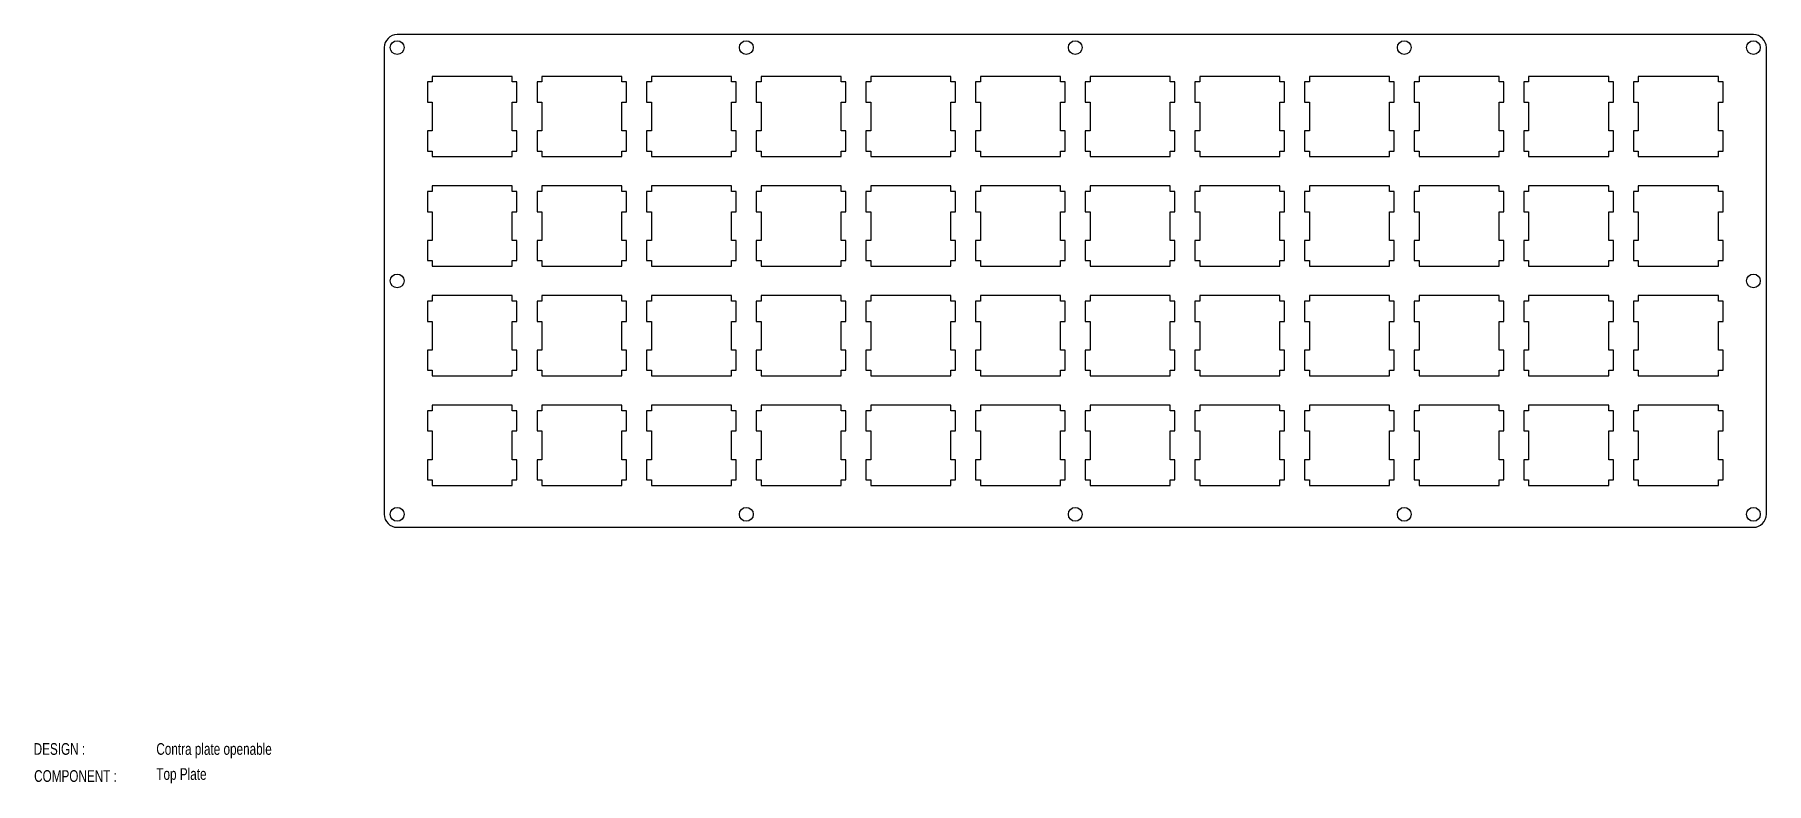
# Model space of a CAD drawing. Header units: millimetres. Extents: x 27 to 328, y 32 to 162.
import ezdxf
from ezdxf.enums import TextEntityAlignment as Align

# ---------------------------------------------------------------- set-up
doc = ezdxf.new("R2010")
doc.units = ezdxf.units.MM
doc.layers.add('TITLE_BLOCK', color=7, linetype='Continuous')
doc.styles.add('SLDTEXTSTYLE0', font='TXT', dxfattribs={"width": 0.75})

# ---------------------------------------------------------------- blocks, each defined once
blk = doc.blocks.new('FlatpatternBlock')
at = {"color": 7, "linetype": 'Continuous', "lineweight": 18, "char_height": 2.032, "attachment_point": 1, "style": 'SLDTEXTSTYLE0'}
for s, insert in [('DESIGN :', (26.92, 39.17)), ('COMPONENT :', (27, 34.47))]:
    blk.add_mtext(s, dxfattribs=dict(at, insert=insert))
at = {"color": 7, "linetype": 'Continuous', "lineweight": 18, "style": 'SLDTEXTSTYLE0', "width": 0.75}
blk.add_attdef('AUTOATTR4', text='', height=3.56, dxfattribs=at).set_placement((27.06, 41.3), align=Align.BOTTOM_LEFT)

msp = doc.modelspace()

# ---------------------------------------------------------------- linework, layer by layer
at = {"color": 7, "linetype": 'Continuous', "lineweight": 25}
for p, q in [((87.82, 160.03), (87.82, 78.93)), ((325.67, 162.28), (90.07, 162.28)), ((327.92, 78.93), (327.92, 160.03)), ((96.13, 154.05), (95.31, 154.05)), ((95.31, 154.05), (95.31, 150.56)), ((110.07, 155.03), (96.13, 155.03)), ((96.13, 155.03), (96.13, 154.05)), ((110.07, 154.05), (110.07, 155.03)), ((110.88, 154.05), (110.07, 154.05)), ((110.88, 150.56), (110.88, 154.05)), ((115.18, 154.05), (114.36, 154.05)), ((114.36, 154.05), (114.36, 150.56)), ((129.12, 155.03), (115.18, 155.03)), ((115.18, 155.03), (115.18, 154.05)), ((129.12, 154.05), (129.12, 155.03)), ((129.93, 154.05), (129.12, 154.05)), ((129.93, 150.56), (129.93, 154.05)), ((134.23, 154.05), (133.41, 154.05)), ((133.41, 154.05), (133.41, 150.56)), ((148.17, 155.03), (134.23, 155.03)), ((134.23, 155.03), (134.23, 154.05)), ((148.17, 154.05), (148.17, 155.03)), ((148.98, 154.05), (148.17, 154.05)), ((148.98, 150.56), (148.98, 154.05)), ((153.28, 154.05), (152.46, 154.05)), ((152.46, 154.05), (152.46, 150.56)), ((167.22, 155.03), (153.28, 155.03)), ((153.28, 155.03), (153.28, 154.05)), ((167.22, 154.05), (167.22, 155.03)), ((168.03, 154.05), (167.22, 154.05)), ((168.03, 150.56), (168.03, 154.05)), ((172.33, 154.05), (171.51, 154.05)), ((171.51, 154.05), (171.51, 150.56)), ((186.27, 155.03), (172.33, 155.03)), ((172.33, 155.03), (172.33, 154.05)), ((186.27, 154.05), (186.27, 155.03)), ((187.08, 154.05), (186.27, 154.05)), ((187.08, 150.56), (187.08, 154.05)), ((191.38, 154.05), (190.56, 154.05)), ((190.56, 154.05), (190.56, 150.56)), ((205.32, 155.03), (191.38, 155.03)), ((191.38, 155.03), (191.38, 154.05)), ((205.32, 154.05), (205.32, 155.03)), ((206.13, 154.05), (205.32, 154.05)), ((206.13, 150.56), (206.13, 154.05)), ((210.43, 154.05), (209.61, 154.05)), ((209.61, 154.05), (209.61, 150.56)), ((224.37, 155.03), (210.43, 155.03)), ((210.43, 155.03), (210.43, 154.05)), ((224.37, 154.05), (224.37, 155.03)), ((225.18, 154.05), (224.37, 154.05)), ((225.18, 150.56), (225.18, 154.05)), ((229.48, 154.05), (228.66, 154.05)), ((228.66, 154.05), (228.66, 150.56)), ((243.42, 155.03), (229.48, 155.03)), ((229.48, 155.03), (229.48, 154.05)), ((243.42, 154.05), (243.42, 155.03)), ((244.23, 154.05), (243.42, 154.05)), ((244.23, 150.56), (244.23, 154.05)), ((248.53, 154.05), (247.71, 154.05)), ((247.71, 154.05), (247.71, 150.56)), ((262.47, 155.03), (248.53, 155.03)), ((248.53, 155.03), (248.53, 154.05)), ((262.47, 154.05), (262.47, 155.03)), ((263.28, 154.05), (262.47, 154.05)), ((263.28, 150.56), (263.28, 154.05)), ((267.58, 154.05), (266.76, 154.05)), ((266.76, 154.05), (266.76, 150.56)), ((281.52, 155.03), (267.58, 155.03)), ((267.58, 155.03), (267.58, 154.05)), ((281.52, 154.05), (281.52, 155.03)), ((282.33, 154.05), (281.52, 154.05)), ((282.33, 150.56), (282.33, 154.05)), ((286.63, 154.05), (285.81, 154.05)), ((285.81, 154.05), (285.81, 150.56)), ((300.57, 155.03), (286.63, 155.03)), ((286.63, 155.03), (286.63, 154.05)), ((300.57, 154.05), (300.57, 155.03)), ((301.38, 154.05), (300.57, 154.05)), ((301.38, 150.56), (301.38, 154.05)), ((305.68, 154.05), (304.86, 154.05)), ((304.86, 154.05), (304.86, 150.56)), ((319.62, 155.03), (305.68, 155.03)), ((305.68, 155.03), (305.68, 154.05)), ((319.62, 154.05), (319.62, 155.03)), ((320.43, 154.05), (319.62, 154.05)), ((320.43, 150.56), (320.43, 154.05)), ((95.31, 150.56), (96.13, 150.56)), ((96.13, 150.56), (96.13, 145.56)), ((110.07, 145.56), (110.07, 150.56)), ((110.07, 150.56), (110.88, 150.56)), ((114.36, 150.56), (115.18, 150.56)), ((115.18, 150.56), (115.18, 145.56)), ((129.12, 145.56), (129.12, 150.56)), ((129.12, 150.56), (129.93, 150.56)), ((133.41, 150.56), (134.23, 150.56)), ((134.23, 150.56), (134.23, 145.56)), ((148.17, 145.56), (148.17, 150.56)), ((148.17, 150.56), (148.98, 150.56)), ((152.46, 150.56), (153.28, 150.56)), ((153.28, 150.56), (153.28, 145.56)), ((167.22, 145.56), (167.22, 150.56)), ((167.22, 150.56), (168.03, 150.56)), ((171.51, 150.56), (172.33, 150.56)), ((172.33, 150.56), (172.33, 145.56)), ((186.27, 145.56), (186.27, 150.56)), ((186.27, 150.56), (187.08, 150.56)), ((190.56, 150.56), (191.38, 150.56)), ((191.38, 150.56), (191.38, 145.56)), ((205.32, 145.56), (205.32, 150.56)), ((205.32, 150.56), (206.13, 150.56)), ((209.61, 150.56), (210.43, 150.56)), ((210.43, 150.56), (210.43, 145.56)), ((224.37, 145.56), (224.37, 150.56)), ((224.37, 150.56), (225.18, 150.56)), ((228.66, 150.56), (229.48, 150.56)), ((229.48, 150.56), (229.48, 145.56)), ((243.42, 145.56), (243.42, 150.56)), ((243.42, 150.56), (244.23, 150.56)), ((247.71, 150.56), (248.53, 150.56)), ((248.53, 150.56), (248.53, 145.56)), ((262.47, 145.56), (262.47, 150.56)), ((262.47, 150.56), (263.28, 150.56)), ((266.76, 150.56), (267.58, 150.56)), ((267.58, 150.56), (267.58, 145.56)), ((281.52, 145.56), (281.52, 150.56)), ((281.52, 150.56), (282.33, 150.56)), ((285.81, 150.56), (286.63, 150.56)), ((286.63, 150.56), (286.63, 145.56)), ((300.57, 145.56), (300.57, 150.56)), ((300.57, 150.56), (301.38, 150.56)), ((304.86, 150.56), (305.68, 150.56)), ((305.68, 150.56), (305.68, 145.56)), ((319.62, 145.56), (319.62, 150.56)), ((319.62, 150.56), (320.43, 150.56)), ((96.13, 145.56), (95.31, 145.56)), ((95.31, 145.56), (95.31, 142.06)), ((110.88, 145.56), (110.07, 145.56)), ((110.88, 142.06), (110.88, 145.56)), ((115.18, 145.56), (114.36, 145.56)), ((114.36, 145.56), (114.36, 142.06)), ((129.93, 145.56), (129.12, 145.56)), ((129.93, 142.06), (129.93, 145.56)), ((134.23, 145.56), (133.41, 145.56)), ((133.41, 145.56), (133.41, 142.06)), ((148.98, 145.56), (148.17, 145.56)), ((148.98, 142.06), (148.98, 145.56)), ((153.28, 145.56), (152.46, 145.56)), ((152.46, 145.56), (152.46, 142.06)), ((168.03, 145.56), (167.22, 145.56)), ((168.03, 142.06), (168.03, 145.56)), ((172.33, 145.56), (171.51, 145.56)), ((171.51, 145.56), (171.51, 142.06)), ((187.08, 145.56), (186.27, 145.56)), ((187.08, 142.06), (187.08, 145.56)), ((191.38, 145.56), (190.56, 145.56)), ((190.56, 145.56), (190.56, 142.06)), ((206.13, 145.56), (205.32, 145.56)), ((206.13, 142.06), (206.13, 145.56)), ((210.43, 145.56), (209.61, 145.56)), ((209.61, 145.56), (209.61, 142.06)), ((225.18, 145.56), (224.37, 145.56)), ((225.18, 142.06), (225.18, 145.56)), ((229.48, 145.56), (228.66, 145.56)), ((228.66, 145.56), (228.66, 142.06)), ((244.23, 145.56), (243.42, 145.56)), ((244.23, 142.06), (244.23, 145.56)), ((248.53, 145.56), (247.71, 145.56)), ((247.71, 145.56), (247.71, 142.06)), ((263.28, 145.56), (262.47, 145.56)), ((263.28, 142.06), (263.28, 145.56)), ((267.58, 145.56), (266.76, 145.56)), ((266.76, 145.56), (266.76, 142.06)), ((282.33, 145.56), (281.52, 145.56)), ((282.33, 142.06), (282.33, 145.56)), ((286.63, 145.56), (285.81, 145.56)), ((285.81, 145.56), (285.81, 142.06)), ((301.38, 145.56), (300.57, 145.56)), ((301.38, 142.06), (301.38, 145.56)), ((305.68, 145.56), (304.86, 145.56)), ((304.86, 145.56), (304.86, 142.06)), ((320.43, 145.56), (319.62, 145.56)), ((320.43, 142.06), (320.43, 145.56)), ((95.31, 142.06), (96.13, 142.06)), ((96.13, 142.06), (96.13, 141.08)), ((110.07, 141.08), (110.07, 142.06)), ((110.07, 142.06), (110.88, 142.06)), ((114.36, 142.06), (115.18, 142.06)), ((115.18, 142.06), (115.18, 141.08)), ((129.12, 141.08), (129.12, 142.06)), ((129.12, 142.06), (129.93, 142.06)), ((133.41, 142.06), (134.23, 142.06)), ((134.23, 142.06), (134.23, 141.08)), ((148.17, 141.08), (148.17, 142.06)), ((148.17, 142.06), (148.98, 142.06)), ((152.46, 142.06), (153.28, 142.06)), ((153.28, 142.06), (153.28, 141.08)), ((167.22, 141.08), (167.22, 142.06)), ((167.22, 142.06), (168.03, 142.06)), ((171.51, 142.06), (172.33, 142.06)), ((172.33, 142.06), (172.33, 141.08)), ((186.27, 141.08), (186.27, 142.06)), ((186.27, 142.06), (187.08, 142.06)), ((190.56, 142.06), (191.38, 142.06)), ((191.38, 142.06), (191.38, 141.08)), ((205.32, 141.08), (205.32, 142.06)), ((205.32, 142.06), (206.13, 142.06)), ((209.61, 142.06), (210.43, 142.06)), ((210.43, 142.06), (210.43, 141.08)), ((224.37, 141.08), (224.37, 142.06)), ((224.37, 142.06), (225.18, 142.06)), ((228.66, 142.06), (229.48, 142.06)), ((229.48, 142.06), (229.48, 141.08)), ((243.42, 141.08), (243.42, 142.06)), ((243.42, 142.06), (244.23, 142.06)), ((247.71, 142.06), (248.53, 142.06)), ((248.53, 142.06), (248.53, 141.08)), ((262.47, 141.08), (262.47, 142.06)), ((262.47, 142.06), (263.28, 142.06)), ((266.76, 142.06), (267.58, 142.06)), ((267.58, 142.06), (267.58, 141.08)), ((281.52, 141.08), (281.52, 142.06)), ((281.52, 142.06), (282.33, 142.06)), ((285.81, 142.06), (286.63, 142.06)), ((286.63, 142.06), (286.63, 141.08)), ((300.57, 141.08), (300.57, 142.06)), ((300.57, 142.06), (301.38, 142.06)), ((304.86, 142.06), (305.68, 142.06)), ((305.68, 142.06), (305.68, 141.08)), ((319.62, 141.08), (319.62, 142.06)), ((319.62, 142.06), (320.43, 142.06)), ((96.13, 141.08), (110.07, 141.08)), ((115.18, 141.08), (129.12, 141.08)), ((134.23, 141.08), (148.17, 141.08)), ((153.28, 141.08), (167.22, 141.08)), ((172.33, 141.08), (186.27, 141.08)), ((191.38, 141.08), (205.32, 141.08)), ((210.43, 141.08), (224.37, 141.08)), ((229.48, 141.08), (243.42, 141.08)), ((248.53, 141.08), (262.47, 141.08)), ((267.58, 141.08), (281.52, 141.08)), ((286.63, 141.08), (300.57, 141.08)), ((305.68, 141.08), (319.62, 141.08)), ((110.07, 135.98), (96.13, 135.98)), ((96.13, 135.98), (96.13, 135)), ((110.07, 135), (110.07, 135.98)), ((129.12, 135.98), (115.18, 135.98)), ((115.18, 135.98), (115.18, 135)), ((129.12, 135), (129.12, 135.98)), ((148.17, 135.98), (134.23, 135.98)), ((134.23, 135.98), (134.23, 135)), ((148.17, 135), (148.17, 135.98)), ((167.22, 135.98), (153.28, 135.98)), ((153.28, 135.98), (153.28, 135)), ((167.22, 135), (167.22, 135.98)), ((186.27, 135.98), (172.33, 135.98)), ((172.33, 135.98), (172.33, 135)), ((186.27, 135), (186.27, 135.98)), ((205.32, 135.98), (191.38, 135.98)), ((191.38, 135.98), (191.38, 135)), ((205.32, 135), (205.32, 135.98)), ((224.37, 135.98), (210.43, 135.98)), ((210.43, 135.98), (210.43, 135)), ((224.37, 135), (224.37, 135.98)), ((243.42, 135.98), (229.48, 135.98)), ((229.48, 135.98), (229.48, 135)), ((243.42, 135), (243.42, 135.98)), ((262.47, 135.98), (248.53, 135.98)), ((248.53, 135.98), (248.53, 135)), ((262.47, 135), (262.47, 135.98)), ((281.52, 135.98), (267.58, 135.98)), ((267.58, 135.98), (267.58, 135)), ((281.52, 135), (281.52, 135.98)), ((300.57, 135.98), (286.63, 135.98)), ((286.63, 135.98), (286.63, 135)), ((300.57, 135), (300.57, 135.98)), ((319.62, 135.98), (305.68, 135.98)), ((305.68, 135.98), (305.68, 135)), ((319.62, 135), (319.62, 135.98)), ((96.13, 135), (95.31, 135)), ((95.31, 135), (95.31, 131.51)), ((110.88, 135), (110.07, 135)), ((110.88, 131.51), (110.88, 135)), ((115.18, 135), (114.36, 135)), ((114.36, 135), (114.36, 131.51)), ((129.93, 135), (129.12, 135)), ((129.93, 131.51), (129.93, 135)), ((134.23, 135), (133.41, 135)), ((133.41, 135), (133.41, 131.51)), ((148.98, 135), (148.17, 135)), ((148.98, 131.51), (148.98, 135)), ((153.28, 135), (152.46, 135)), ((152.46, 135), (152.46, 131.51)), ((168.03, 135), (167.22, 135)), ((168.03, 131.51), (168.03, 135)), ((172.33, 135), (171.51, 135)), ((171.51, 135), (171.51, 131.51)), ((187.08, 135), (186.27, 135)), ((187.08, 131.51), (187.08, 135)), ((191.38, 135), (190.56, 135)), ((190.56, 135), (190.56, 131.51)), ((206.13, 135), (205.32, 135)), ((206.13, 131.51), (206.13, 135)), ((210.43, 135), (209.61, 135)), ((209.61, 135), (209.61, 131.51)), ((225.18, 135), (224.37, 135)), ((225.18, 131.51), (225.18, 135)), ((229.48, 135), (228.66, 135)), ((228.66, 135), (228.66, 131.51)), ((244.23, 135), (243.42, 135)), ((244.23, 131.51), (244.23, 135)), ((248.53, 135), (247.71, 135)), ((247.71, 135), (247.71, 131.51)), ((263.28, 135), (262.47, 135)), ((263.28, 131.51), (263.28, 135)), ((267.58, 135), (266.76, 135)), ((266.76, 135), (266.76, 131.51)), ((282.33, 135), (281.52, 135)), ((282.33, 131.51), (282.33, 135)), ((286.63, 135), (285.81, 135)), ((285.81, 135), (285.81, 131.51)), ((301.38, 135), (300.57, 135)), ((301.38, 131.51), (301.38, 135)), ((305.68, 135), (304.86, 135)), ((304.86, 135), (304.86, 131.51)), ((320.43, 135), (319.62, 135)), ((320.43, 131.51), (320.43, 135)), ((95.31, 131.51), (96.13, 131.51)), ((96.13, 131.51), (96.13, 126.51)), ((110.07, 126.51), (110.07, 131.51)), ((110.07, 131.51), (110.88, 131.51)), ((114.36, 131.51), (115.18, 131.51)), ((115.18, 131.51), (115.18, 126.51)), ((129.12, 126.51), (129.12, 131.51)), ((129.12, 131.51), (129.93, 131.51)), ((133.41, 131.51), (134.23, 131.51)), ((134.23, 131.51), (134.23, 126.51)), ((148.17, 126.51), (148.17, 131.51)), ((148.17, 131.51), (148.98, 131.51)), ((152.46, 131.51), (153.28, 131.51)), ((153.28, 131.51), (153.28, 126.51)), ((167.22, 126.51), (167.22, 131.51)), ((167.22, 131.51), (168.03, 131.51)), ((171.51, 131.51), (172.33, 131.51)), ((172.33, 131.51), (172.33, 126.51)), ((186.27, 126.51), (186.27, 131.51)), ((186.27, 131.51), (187.08, 131.51)), ((190.56, 131.51), (191.38, 131.51)), ((191.38, 131.51), (191.38, 126.51)), ((205.32, 126.51), (205.32, 131.51)), ((205.32, 131.51), (206.13, 131.51)), ((209.61, 131.51), (210.43, 131.51)), ((210.43, 131.51), (210.43, 126.51)), ((224.37, 126.51), (224.37, 131.51)), ((224.37, 131.51), (225.18, 131.51)), ((228.66, 131.51), (229.48, 131.51)), ((229.48, 131.51), (229.48, 126.51)), ((243.42, 126.51), (243.42, 131.51)), ((243.42, 131.51), (244.23, 131.51)), ((247.71, 131.51), (248.53, 131.51)), ((248.53, 131.51), (248.53, 126.51)), ((262.47, 126.51), (262.47, 131.51)), ((262.47, 131.51), (263.28, 131.51)), ((266.76, 131.51), (267.58, 131.51)), ((267.58, 131.51), (267.58, 126.51)), ((281.52, 126.51), (281.52, 131.51)), ((281.52, 131.51), (282.33, 131.51)), ((285.81, 131.51), (286.63, 131.51)), ((286.63, 131.51), (286.63, 126.51)), ((300.57, 126.51), (300.57, 131.51)), ((300.57, 131.51), (301.38, 131.51)), ((304.86, 131.51), (305.68, 131.51)), ((305.68, 131.51), (305.68, 126.51)), ((319.62, 126.51), (319.62, 131.51)), ((319.62, 131.51), (320.43, 131.51)), ((96.13, 126.51), (95.31, 126.51)), ((95.31, 126.51), (95.31, 123.01)), ((110.88, 126.51), (110.07, 126.51)), ((110.88, 123.01), (110.88, 126.51)), ((115.18, 126.51), (114.36, 126.51)), ((114.36, 126.51), (114.36, 123.01)), ((129.93, 126.51), (129.12, 126.51)), ((129.93, 123.01), (129.93, 126.51)), ((134.23, 126.51), (133.41, 126.51)), ((133.41, 126.51), (133.41, 123.01)), ((148.98, 126.51), (148.17, 126.51)), ((148.98, 123.01), (148.98, 126.51)), ((153.28, 126.51), (152.46, 126.51)), ((152.46, 126.51), (152.46, 123.01)), ((168.03, 126.51), (167.22, 126.51)), ((168.03, 123.01), (168.03, 126.51)), ((172.33, 126.51), (171.51, 126.51)), ((171.51, 126.51), (171.51, 123.01)), ((187.08, 126.51), (186.27, 126.51)), ((187.08, 123.01), (187.08, 126.51)), ((191.38, 126.51), (190.56, 126.51)), ((190.56, 126.51), (190.56, 123.01)), ((206.13, 126.51), (205.32, 126.51)), ((206.13, 123.01), (206.13, 126.51)), ((210.43, 126.51), (209.61, 126.51)), ((209.61, 126.51), (209.61, 123.01)), ((225.18, 126.51), (224.37, 126.51)), ((225.18, 123.01), (225.18, 126.51)), ((229.48, 126.51), (228.66, 126.51)), ((228.66, 126.51), (228.66, 123.01)), ((244.23, 126.51), (243.42, 126.51)), ((244.23, 123.01), (244.23, 126.51)), ((248.53, 126.51), (247.71, 126.51)), ((247.71, 126.51), (247.71, 123.01)), ((263.28, 126.51), (262.47, 126.51)), ((263.28, 123.01), (263.28, 126.51)), ((267.58, 126.51), (266.76, 126.51)), ((266.76, 126.51), (266.76, 123.01)), ((282.33, 126.51), (281.52, 126.51)), ((282.33, 123.01), (282.33, 126.51)), ((286.63, 126.51), (285.81, 126.51)), ((285.81, 126.51), (285.81, 123.01)), ((301.38, 126.51), (300.57, 126.51)), ((301.38, 123.01), (301.38, 126.51)), ((305.68, 126.51), (304.86, 126.51)), ((304.86, 126.51), (304.86, 123.01)), ((320.43, 126.51), (319.62, 126.51)), ((320.43, 123.01), (320.43, 126.51)), ((95.31, 123.01), (96.13, 123.01)), ((96.13, 123.01), (96.13, 122.03)), ((96.13, 122.03), (110.07, 122.03)), ((110.07, 122.03), (110.07, 123.01)), ((110.07, 123.01), (110.88, 123.01)), ((114.36, 123.01), (115.18, 123.01)), ((115.18, 123.01), (115.18, 122.03)), ((115.18, 122.03), (129.12, 122.03)), ((129.12, 122.03), (129.12, 123.01)), ((129.12, 123.01), (129.93, 123.01)), ((133.41, 123.01), (134.23, 123.01)), ((134.23, 123.01), (134.23, 122.03)), ((134.23, 122.03), (148.17, 122.03)), ((148.17, 122.03), (148.17, 123.01)), ((148.17, 123.01), (148.98, 123.01)), ((152.46, 123.01), (153.28, 123.01)), ((153.28, 123.01), (153.28, 122.03)), ((153.28, 122.03), (167.22, 122.03)), ((167.22, 122.03), (167.22, 123.01)), ((167.22, 123.01), (168.03, 123.01)), ((171.51, 123.01), (172.33, 123.01)), ((172.33, 123.01), (172.33, 122.03)), ((172.33, 122.03), (186.27, 122.03)), ((186.27, 122.03), (186.27, 123.01)), ((186.27, 123.01), (187.08, 123.01)), ((190.56, 123.01), (191.38, 123.01)), ((191.38, 123.01), (191.38, 122.03)), ((191.38, 122.03), (205.32, 122.03)), ((205.32, 122.03), (205.32, 123.01)), ((205.32, 123.01), (206.13, 123.01)), ((209.61, 123.01), (210.43, 123.01)), ((210.43, 123.01), (210.43, 122.03)), ((210.43, 122.03), (224.37, 122.03)), ((224.37, 122.03), (224.37, 123.01)), ((224.37, 123.01), (225.18, 123.01)), ((228.66, 123.01), (229.48, 123.01)), ((229.48, 123.01), (229.48, 122.03)), ((229.48, 122.03), (243.42, 122.03)), ((243.42, 122.03), (243.42, 123.01)), ((243.42, 123.01), (244.23, 123.01)), ((247.71, 123.01), (248.53, 123.01)), ((248.53, 123.01), (248.53, 122.03)), ((248.53, 122.03), (262.47, 122.03)), ((262.47, 122.03), (262.47, 123.01)), ((262.47, 123.01), (263.28, 123.01)), ((266.76, 123.01), (267.58, 123.01)), ((267.58, 123.01), (267.58, 122.03)), ((267.58, 122.03), (281.52, 122.03)), ((281.52, 122.03), (281.52, 123.01)), ((281.52, 123.01), (282.33, 123.01)), ((285.81, 123.01), (286.63, 123.01)), ((286.63, 123.01), (286.63, 122.03)), ((286.63, 122.03), (300.57, 122.03)), ((300.57, 122.03), (300.57, 123.01)), ((300.57, 123.01), (301.38, 123.01)), ((304.86, 123.01), (305.68, 123.01)), ((305.68, 123.01), (305.68, 122.03)), ((305.68, 122.03), (319.62, 122.03)), ((319.62, 122.03), (319.62, 123.01)), ((319.62, 123.01), (320.43, 123.01)), ((96.13, 115.95), (95.31, 115.95)), ((95.31, 115.95), (95.31, 112.46)), ((110.07, 116.93), (96.13, 116.93)), ((96.13, 116.93), (96.13, 115.95)), ((110.07, 115.95), (110.07, 116.93)), ((110.88, 115.95), (110.07, 115.95)), ((110.88, 112.46), (110.88, 115.95)), ((115.18, 115.95), (114.36, 115.95)), ((114.36, 115.95), (114.36, 112.46)), ((129.12, 116.93), (115.18, 116.93)), ((115.18, 116.93), (115.18, 115.95)), ((129.12, 115.95), (129.12, 116.93)), ((129.93, 115.95), (129.12, 115.95)), ((129.93, 112.46), (129.93, 115.95)), ((134.23, 115.95), (133.41, 115.95)), ((133.41, 115.95), (133.41, 112.46)), ((148.17, 116.93), (134.23, 116.93)), ((134.23, 116.93), (134.23, 115.95)), ((148.17, 115.95), (148.17, 116.93)), ((148.98, 115.95), (148.17, 115.95)), ((148.98, 112.46), (148.98, 115.95)), ((153.28, 115.95), (152.46, 115.95)), ((152.46, 115.95), (152.46, 112.46)), ((167.22, 116.93), (153.28, 116.93)), ((153.28, 116.93), (153.28, 115.95)), ((167.22, 115.95), (167.22, 116.93)), ((168.03, 115.95), (167.22, 115.95)), ((168.03, 112.46), (168.03, 115.95)), ((172.33, 115.95), (171.51, 115.95)), ((171.51, 115.95), (171.51, 112.46)), ((186.27, 116.93), (172.33, 116.93)), ((172.33, 116.93), (172.33, 115.95)), ((186.27, 115.95), (186.27, 116.93)), ((187.08, 115.95), (186.27, 115.95)), ((187.08, 112.46), (187.08, 115.95)), ((191.38, 115.95), (190.56, 115.95)), ((190.56, 115.95), (190.56, 112.46)), ((205.32, 116.93), (191.38, 116.93)), ((191.38, 116.93), (191.38, 115.95)), ((205.32, 115.95), (205.32, 116.93)), ((206.13, 115.95), (205.32, 115.95)), ((206.13, 112.46), (206.13, 115.95)), ((210.43, 115.95), (209.61, 115.95)), ((209.61, 115.95), (209.61, 112.46)), ((224.37, 116.93), (210.43, 116.93)), ((210.43, 116.93), (210.43, 115.95)), ((224.37, 115.95), (224.37, 116.93)), ((225.18, 115.95), (224.37, 115.95)), ((225.18, 112.46), (225.18, 115.95)), ((229.48, 115.95), (228.66, 115.95)), ((228.66, 115.95), (228.66, 112.46)), ((243.42, 116.93), (229.48, 116.93)), ((229.48, 116.93), (229.48, 115.95)), ((243.42, 115.95), (243.42, 116.93)), ((244.23, 115.95), (243.42, 115.95)), ((244.23, 112.46), (244.23, 115.95)), ((248.53, 115.95), (247.71, 115.95)), ((247.71, 115.95), (247.71, 112.46)), ((262.47, 116.93), (248.53, 116.93)), ((248.53, 116.93), (248.53, 115.95)), ((262.47, 115.95), (262.47, 116.93)), ((263.28, 115.95), (262.47, 115.95)), ((263.28, 112.46), (263.28, 115.95)), ((267.58, 115.95), (266.76, 115.95)), ((266.76, 115.95), (266.76, 112.46)), ((281.52, 116.93), (267.58, 116.93)), ((267.58, 116.93), (267.58, 115.95)), ((281.52, 115.95), (281.52, 116.93)), ((282.33, 115.95), (281.52, 115.95)), ((282.33, 112.46), (282.33, 115.95)), ((286.63, 115.95), (285.81, 115.95)), ((285.81, 115.95), (285.81, 112.46)), ((300.57, 116.93), (286.63, 116.93)), ((286.63, 116.93), (286.63, 115.95)), ((300.57, 115.95), (300.57, 116.93)), ((301.38, 115.95), (300.57, 115.95)), ((301.38, 112.46), (301.38, 115.95)), ((305.68, 115.95), (304.86, 115.95)), ((304.86, 115.95), (304.86, 112.46)), ((319.62, 116.93), (305.68, 116.93)), ((305.68, 116.93), (305.68, 115.95)), ((319.62, 115.95), (319.62, 116.93)), ((320.43, 115.95), (319.62, 115.95)), ((320.43, 112.46), (320.43, 115.95)), ((95.31, 112.46), (96.13, 112.46)), ((96.13, 112.46), (96.13, 107.46)), ((110.07, 107.46), (110.07, 112.46)), ((110.07, 112.46), (110.88, 112.46)), ((114.36, 112.46), (115.18, 112.46)), ((115.18, 112.46), (115.18, 107.46)), ((129.12, 107.46), (129.12, 112.46)), ((129.12, 112.46), (129.93, 112.46)), ((133.41, 112.46), (134.23, 112.46)), ((134.23, 112.46), (134.23, 107.46)), ((148.17, 107.46), (148.17, 112.46)), ((148.17, 112.46), (148.98, 112.46)), ((152.46, 112.46), (153.28, 112.46)), ((153.28, 112.46), (153.28, 107.46)), ((167.22, 107.46), (167.22, 112.46)), ((167.22, 112.46), (168.03, 112.46)), ((171.51, 112.46), (172.33, 112.46)), ((172.33, 112.46), (172.33, 107.46)), ((186.27, 107.46), (186.27, 112.46)), ((186.27, 112.46), (187.08, 112.46)), ((190.56, 112.46), (191.38, 112.46)), ((191.38, 112.46), (191.38, 107.46)), ((205.32, 107.46), (205.32, 112.46)), ((205.32, 112.46), (206.13, 112.46)), ((209.61, 112.46), (210.43, 112.46)), ((210.43, 112.46), (210.43, 107.46)), ((224.37, 107.46), (224.37, 112.46)), ((224.37, 112.46), (225.18, 112.46)), ((228.66, 112.46), (229.48, 112.46)), ((229.48, 112.46), (229.48, 107.46)), ((243.42, 107.46), (243.42, 112.46)), ((243.42, 112.46), (244.23, 112.46)), ((247.71, 112.46), (248.53, 112.46)), ((248.53, 112.46), (248.53, 107.46)), ((262.47, 107.46), (262.47, 112.46)), ((262.47, 112.46), (263.28, 112.46)), ((266.76, 112.46), (267.58, 112.46)), ((267.58, 112.46), (267.58, 107.46)), ((281.52, 107.46), (281.52, 112.46)), ((281.52, 112.46), (282.33, 112.46)), ((285.81, 112.46), (286.63, 112.46)), ((286.63, 112.46), (286.63, 107.46)), ((300.57, 107.46), (300.57, 112.46)), ((300.57, 112.46), (301.38, 112.46)), ((304.86, 112.46), (305.68, 112.46)), ((305.68, 112.46), (305.68, 107.46)), ((319.62, 107.46), (319.62, 112.46)), ((319.62, 112.46), (320.43, 112.46)), ((96.13, 107.46), (95.31, 107.46)), ((95.31, 107.46), (95.31, 103.96)), ((110.88, 107.46), (110.07, 107.46)), ((110.88, 103.96), (110.88, 107.46)), ((115.18, 107.46), (114.36, 107.46)), ((114.36, 107.46), (114.36, 103.96)), ((129.93, 107.46), (129.12, 107.46)), ((129.93, 103.96), (129.93, 107.46)), ((134.23, 107.46), (133.41, 107.46)), ((133.41, 107.46), (133.41, 103.96)), ((148.98, 107.46), (148.17, 107.46)), ((148.98, 103.96), (148.98, 107.46)), ((153.28, 107.46), (152.46, 107.46)), ((152.46, 107.46), (152.46, 103.96)), ((168.03, 107.46), (167.22, 107.46)), ((168.03, 103.96), (168.03, 107.46)), ((172.33, 107.46), (171.51, 107.46)), ((171.51, 107.46), (171.51, 103.96)), ((187.08, 107.46), (186.27, 107.46)), ((187.08, 103.96), (187.08, 107.46)), ((191.38, 107.46), (190.56, 107.46)), ((190.56, 107.46), (190.56, 103.96)), ((206.13, 107.46), (205.32, 107.46)), ((206.13, 103.96), (206.13, 107.46)), ((210.43, 107.46), (209.61, 107.46)), ((209.61, 107.46), (209.61, 103.96)), ((225.18, 107.46), (224.37, 107.46)), ((225.18, 103.96), (225.18, 107.46)), ((229.48, 107.46), (228.66, 107.46)), ((228.66, 107.46), (228.66, 103.96)), ((244.23, 107.46), (243.42, 107.46)), ((244.23, 103.96), (244.23, 107.46)), ((248.53, 107.46), (247.71, 107.46)), ((247.71, 107.46), (247.71, 103.96)), ((263.28, 107.46), (262.47, 107.46)), ((263.28, 103.96), (263.28, 107.46)), ((267.58, 107.46), (266.76, 107.46)), ((266.76, 107.46), (266.76, 103.96)), ((282.33, 107.46), (281.52, 107.46)), ((282.33, 103.96), (282.33, 107.46)), ((286.63, 107.46), (285.81, 107.46)), ((285.81, 107.46), (285.81, 103.96)), ((301.38, 107.46), (300.57, 107.46)), ((301.38, 103.96), (301.38, 107.46)), ((305.68, 107.46), (304.86, 107.46)), ((304.86, 107.46), (304.86, 103.96)), ((320.43, 107.46), (319.62, 107.46)), ((320.43, 103.96), (320.43, 107.46)), ((95.31, 103.96), (96.13, 103.96)), ((96.13, 103.96), (96.13, 102.98)), ((96.13, 102.98), (110.07, 102.98)), ((110.07, 102.98), (110.07, 103.96)), ((110.07, 103.96), (110.88, 103.96)), ((114.36, 103.96), (115.18, 103.96)), ((115.18, 103.96), (115.18, 102.98)), ((115.18, 102.98), (129.12, 102.98)), ((129.12, 102.98), (129.12, 103.96)), ((129.12, 103.96), (129.93, 103.96)), ((133.41, 103.96), (134.23, 103.96)), ((134.23, 103.96), (134.23, 102.98)), ((134.23, 102.98), (148.17, 102.98)), ((148.17, 102.98), (148.17, 103.96)), ((148.17, 103.96), (148.98, 103.96)), ((152.46, 103.96), (153.28, 103.96)), ((153.28, 103.96), (153.28, 102.98)), ((153.28, 102.98), (167.22, 102.98)), ((167.22, 102.98), (167.22, 103.96)), ((167.22, 103.96), (168.03, 103.96)), ((171.51, 103.96), (172.33, 103.96)), ((172.33, 103.96), (172.33, 102.98)), ((172.33, 102.98), (186.27, 102.98)), ((186.27, 102.98), (186.27, 103.96)), ((186.27, 103.96), (187.08, 103.96)), ((190.56, 103.96), (191.38, 103.96)), ((191.38, 103.96), (191.38, 102.98)), ((191.38, 102.98), (205.32, 102.98)), ((205.32, 102.98), (205.32, 103.96)), ((205.32, 103.96), (206.13, 103.96)), ((209.61, 103.96), (210.43, 103.96)), ((210.43, 103.96), (210.43, 102.98)), ((210.43, 102.98), (224.37, 102.98)), ((224.37, 102.98), (224.37, 103.96)), ((224.37, 103.96), (225.18, 103.96)), ((228.66, 103.96), (229.48, 103.96)), ((229.48, 103.96), (229.48, 102.98)), ((229.48, 102.98), (243.42, 102.98)), ((243.42, 102.98), (243.42, 103.96)), ((243.42, 103.96), (244.23, 103.96)), ((247.71, 103.96), (248.53, 103.96)), ((248.53, 103.96), (248.53, 102.98)), ((248.53, 102.98), (262.47, 102.98)), ((262.47, 102.98), (262.47, 103.96)), ((262.47, 103.96), (263.28, 103.96)), ((266.76, 103.96), (267.58, 103.96)), ((267.58, 103.96), (267.58, 102.98)), ((267.58, 102.98), (281.52, 102.98)), ((281.52, 102.98), (281.52, 103.96)), ((281.52, 103.96), (282.33, 103.96)), ((285.81, 103.96), (286.63, 103.96)), ((286.63, 103.96), (286.63, 102.98)), ((286.63, 102.98), (300.57, 102.98)), ((300.57, 102.98), (300.57, 103.96)), ((300.57, 103.96), (301.38, 103.96)), ((304.86, 103.96), (305.68, 103.96)), ((305.68, 103.96), (305.68, 102.98)), ((305.68, 102.98), (319.62, 102.98)), ((319.62, 102.98), (319.62, 103.96)), ((319.62, 103.96), (320.43, 103.96)), ((96.13, 96.9), (95.31, 96.9)), ((95.31, 96.9), (95.31, 93.41)), ((110.07, 97.88), (96.13, 97.88)), ((96.13, 97.88), (96.13, 96.9)), ((110.07, 96.9), (110.07, 97.88)), ((110.88, 96.9), (110.07, 96.9)), ((110.88, 93.41), (110.88, 96.9)), ((115.18, 96.9), (114.36, 96.9)), ((114.36, 96.9), (114.36, 93.41)), ((129.12, 97.88), (115.18, 97.88)), ((115.18, 97.88), (115.18, 96.9)), ((129.12, 96.9), (129.12, 97.88)), ((129.93, 96.9), (129.12, 96.9)), ((129.93, 93.41), (129.93, 96.9)), ((134.23, 96.9), (133.41, 96.9)), ((133.41, 96.9), (133.41, 93.41)), ((148.17, 97.88), (134.23, 97.88)), ((134.23, 97.88), (134.23, 96.9)), ((148.17, 96.9), (148.17, 97.88)), ((148.98, 96.9), (148.17, 96.9)), ((148.98, 93.41), (148.98, 96.9)), ((153.28, 96.9), (152.46, 96.9)), ((152.46, 96.9), (152.46, 93.41)), ((167.22, 97.88), (153.28, 97.88)), ((153.28, 97.88), (153.28, 96.9)), ((167.22, 96.9), (167.22, 97.88)), ((168.03, 96.9), (167.22, 96.9)), ((168.03, 93.41), (168.03, 96.9)), ((172.33, 96.9), (171.51, 96.9)), ((171.51, 96.9), (171.51, 93.41)), ((186.27, 97.88), (172.33, 97.88)), ((172.33, 97.88), (172.33, 96.9)), ((186.27, 96.9), (186.27, 97.88)), ((187.08, 96.9), (186.27, 96.9)), ((187.08, 93.41), (187.08, 96.9)), ((191.38, 96.9), (190.56, 96.9)), ((190.56, 96.9), (190.56, 93.41)), ((205.32, 97.88), (191.38, 97.88)), ((191.38, 97.88), (191.38, 96.9)), ((205.32, 96.9), (205.32, 97.88)), ((206.13, 96.9), (205.32, 96.9)), ((206.13, 93.41), (206.13, 96.9)), ((210.43, 96.9), (209.61, 96.9)), ((209.61, 96.9), (209.61, 93.41)), ((224.37, 97.88), (210.43, 97.88)), ((210.43, 97.88), (210.43, 96.9)), ((224.37, 96.9), (224.37, 97.88)), ((225.18, 96.9), (224.37, 96.9)), ((225.18, 93.41), (225.18, 96.9)), ((229.48, 96.9), (228.66, 96.9)), ((228.66, 96.9), (228.66, 93.41)), ((243.42, 97.88), (229.48, 97.88)), ((229.48, 97.88), (229.48, 96.9)), ((243.42, 96.9), (243.42, 97.88)), ((244.23, 96.9), (243.42, 96.9)), ((244.23, 93.41), (244.23, 96.9)), ((248.53, 96.9), (247.71, 96.9)), ((247.71, 96.9), (247.71, 93.41)), ((262.47, 97.88), (248.53, 97.88)), ((248.53, 97.88), (248.53, 96.9)), ((262.47, 96.9), (262.47, 97.88)), ((263.28, 96.9), (262.47, 96.9)), ((263.28, 93.41), (263.28, 96.9)), ((267.58, 96.9), (266.76, 96.9)), ((266.76, 96.9), (266.76, 93.41)), ((281.52, 97.88), (267.58, 97.88)), ((267.58, 97.88), (267.58, 96.9)), ((281.52, 96.9), (281.52, 97.88)), ((282.33, 96.9), (281.52, 96.9)), ((282.33, 93.41), (282.33, 96.9)), ((286.63, 96.9), (285.81, 96.9)), ((285.81, 96.9), (285.81, 93.41)), ((300.57, 97.88), (286.63, 97.88)), ((286.63, 97.88), (286.63, 96.9)), ((300.57, 96.9), (300.57, 97.88)), ((301.38, 96.9), (300.57, 96.9)), ((301.38, 93.41), (301.38, 96.9)), ((305.68, 96.9), (304.86, 96.9)), ((304.86, 96.9), (304.86, 93.41)), ((319.62, 97.88), (305.68, 97.88)), ((305.68, 97.88), (305.68, 96.9)), ((319.62, 96.9), (319.62, 97.88)), ((320.43, 96.9), (319.62, 96.9)), ((320.43, 93.41), (320.43, 96.9)), ((95.31, 93.41), (96.13, 93.41)), ((96.13, 93.41), (96.13, 88.41)), ((110.07, 88.41), (110.07, 93.41)), ((110.07, 93.41), (110.88, 93.41)), ((114.36, 93.41), (115.18, 93.41)), ((115.18, 93.41), (115.18, 88.41)), ((129.12, 88.41), (129.12, 93.41)), ((129.12, 93.41), (129.93, 93.41)), ((133.41, 93.41), (134.23, 93.41)), ((134.23, 93.41), (134.23, 88.41)), ((148.17, 88.41), (148.17, 93.41)), ((148.17, 93.41), (148.98, 93.41)), ((152.46, 93.41), (153.28, 93.41)), ((153.28, 93.41), (153.28, 88.41)), ((167.22, 88.41), (167.22, 93.41)), ((167.22, 93.41), (168.03, 93.41)), ((171.51, 93.41), (172.33, 93.41)), ((172.33, 93.41), (172.33, 88.41)), ((186.27, 88.41), (186.27, 93.41)), ((186.27, 93.41), (187.08, 93.41)), ((190.56, 93.41), (191.38, 93.41)), ((191.38, 93.41), (191.38, 88.41)), ((205.32, 88.41), (205.32, 93.41)), ((205.32, 93.41), (206.13, 93.41)), ((209.61, 93.41), (210.43, 93.41)), ((210.43, 93.41), (210.43, 88.41)), ((224.37, 88.41), (224.37, 93.41)), ((224.37, 93.41), (225.18, 93.41)), ((228.66, 93.41), (229.48, 93.41)), ((229.48, 93.41), (229.48, 88.41)), ((243.42, 88.41), (243.42, 93.41)), ((243.42, 93.41), (244.23, 93.41)), ((247.71, 93.41), (248.53, 93.41)), ((248.53, 93.41), (248.53, 88.41)), ((262.47, 88.41), (262.47, 93.41)), ((262.47, 93.41), (263.28, 93.41)), ((266.76, 93.41), (267.58, 93.41)), ((267.58, 93.41), (267.58, 88.41)), ((281.52, 88.41), (281.52, 93.41)), ((281.52, 93.41), (282.33, 93.41)), ((285.81, 93.41), (286.63, 93.41)), ((286.63, 93.41), (286.63, 88.41)), ((300.57, 88.41), (300.57, 93.41)), ((300.57, 93.41), (301.38, 93.41)), ((304.86, 93.41), (305.68, 93.41)), ((305.68, 93.41), (305.68, 88.41)), ((319.62, 88.41), (319.62, 93.41)), ((319.62, 93.41), (320.43, 93.41)), ((96.13, 88.41), (95.31, 88.41)), ((95.31, 88.41), (95.31, 84.91)), ((110.88, 88.41), (110.07, 88.41)), ((110.88, 84.91), (110.88, 88.41)), ((115.18, 88.41), (114.36, 88.41)), ((114.36, 88.41), (114.36, 84.91)), ((129.93, 88.41), (129.12, 88.41)), ((129.93, 84.91), (129.93, 88.41)), ((134.23, 88.41), (133.41, 88.41)), ((133.41, 88.41), (133.41, 84.91)), ((148.98, 88.41), (148.17, 88.41)), ((148.98, 84.91), (148.98, 88.41)), ((153.28, 88.41), (152.46, 88.41)), ((152.46, 88.41), (152.46, 84.91)), ((168.03, 88.41), (167.22, 88.41)), ((168.03, 84.91), (168.03, 88.41)), ((172.33, 88.41), (171.51, 88.41)), ((171.51, 88.41), (171.51, 84.91)), ((187.08, 88.41), (186.27, 88.41)), ((187.08, 84.91), (187.08, 88.41)), ((191.38, 88.41), (190.56, 88.41)), ((190.56, 88.41), (190.56, 84.91)), ((206.13, 88.41), (205.32, 88.41)), ((206.13, 84.91), (206.13, 88.41)), ((210.43, 88.41), (209.61, 88.41)), ((209.61, 88.41), (209.61, 84.91)), ((225.18, 88.41), (224.37, 88.41)), ((225.18, 84.91), (225.18, 88.41)), ((229.48, 88.41), (228.66, 88.41)), ((228.66, 88.41), (228.66, 84.91)), ((244.23, 88.41), (243.42, 88.41)), ((244.23, 84.91), (244.23, 88.41)), ((248.53, 88.41), (247.71, 88.41)), ((247.71, 88.41), (247.71, 84.91)), ((263.28, 88.41), (262.47, 88.41)), ((263.28, 84.91), (263.28, 88.41)), ((267.58, 88.41), (266.76, 88.41)), ((266.76, 88.41), (266.76, 84.91)), ((282.33, 88.41), (281.52, 88.41)), ((282.33, 84.91), (282.33, 88.41)), ((286.63, 88.41), (285.81, 88.41)), ((285.81, 88.41), (285.81, 84.91)), ((301.38, 88.41), (300.57, 88.41)), ((301.38, 84.91), (301.38, 88.41)), ((305.68, 88.41), (304.86, 88.41)), ((304.86, 88.41), (304.86, 84.91)), ((320.43, 88.41), (319.62, 88.41)), ((320.43, 84.91), (320.43, 88.41)), ((95.31, 84.91), (96.13, 84.91)), ((96.13, 84.91), (96.13, 83.93)), ((110.07, 83.93), (110.07, 84.91)), ((110.07, 84.91), (110.88, 84.91)), ((114.36, 84.91), (115.18, 84.91)), ((115.18, 84.91), (115.18, 83.93)), ((129.12, 83.93), (129.12, 84.91)), ((129.12, 84.91), (129.93, 84.91)), ((133.41, 84.91), (134.23, 84.91)), ((134.23, 84.91), (134.23, 83.93)), ((148.17, 83.93), (148.17, 84.91)), ((148.17, 84.91), (148.98, 84.91)), ((152.46, 84.91), (153.28, 84.91)), ((153.28, 84.91), (153.28, 83.93)), ((167.22, 83.93), (167.22, 84.91)), ((167.22, 84.91), (168.03, 84.91)), ((171.51, 84.91), (172.33, 84.91)), ((172.33, 84.91), (172.33, 83.93)), ((186.27, 83.93), (186.27, 84.91)), ((186.27, 84.91), (187.08, 84.91)), ((190.56, 84.91), (191.38, 84.91)), ((191.38, 84.91), (191.38, 83.93)), ((205.32, 83.93), (205.32, 84.91)), ((205.32, 84.91), (206.13, 84.91)), ((209.61, 84.91), (210.43, 84.91)), ((210.43, 84.91), (210.43, 83.93)), ((224.37, 83.93), (224.37, 84.91)), ((224.37, 84.91), (225.18, 84.91)), ((228.66, 84.91), (229.48, 84.91)), ((229.48, 84.91), (229.48, 83.93)), ((243.42, 83.93), (243.42, 84.91)), ((243.42, 84.91), (244.23, 84.91)), ((247.71, 84.91), (248.53, 84.91)), ((248.53, 84.91), (248.53, 83.93)), ((262.47, 83.93), (262.47, 84.91)), ((262.47, 84.91), (263.28, 84.91)), ((266.76, 84.91), (267.58, 84.91)), ((267.58, 84.91), (267.58, 83.93)), ((281.52, 83.93), (281.52, 84.91)), ((281.52, 84.91), (282.33, 84.91)), ((285.81, 84.91), (286.63, 84.91)), ((286.63, 84.91), (286.63, 83.93)), ((300.57, 83.93), (300.57, 84.91)), ((300.57, 84.91), (301.38, 84.91)), ((304.86, 84.91), (305.68, 84.91)), ((305.68, 84.91), (305.68, 83.93)), ((319.62, 83.93), (319.62, 84.91)), ((319.62, 84.91), (320.43, 84.91)), ((96.13, 83.93), (110.07, 83.93)), ((115.18, 83.93), (129.12, 83.93)), ((134.23, 83.93), (148.17, 83.93)), ((153.28, 83.93), (167.22, 83.93)), ((172.33, 83.93), (186.27, 83.93)), ((191.38, 83.93), (205.32, 83.93)), ((210.43, 83.93), (224.37, 83.93)), ((229.48, 83.93), (243.42, 83.93)), ((248.53, 83.93), (262.47, 83.93)), ((267.58, 83.93), (281.52, 83.93)), ((286.63, 83.93), (300.57, 83.93)), ((305.68, 83.93), (319.62, 83.93)), ((90.07, 76.68), (325.67, 76.68))]:
    msp.add_line(p, q, dxfattribs=at)
for centre in [(90.07, 160.03), (150.72, 160.03), (207.87, 160.03), (265.02, 160.03), (325.67, 160.03), (90.07, 119.48), (325.67, 119.48), (90.07, 78.93), (150.72, 78.93), (207.87, 78.93), (265.02, 78.93), (325.67, 78.93)]:
    msp.add_circle(centre, 1.2, dxfattribs=at)
for centre, start, end in [((90.07, 160.03), 90, 180), ((325.67, 160.03), 0, 90), ((90.07, 78.93), 180, 270), ((325.67, 78.93), 270, 0)]:
    msp.add_arc(centre, 2.25, start, end, dxfattribs=at)

# ---------------------------------------------------------------- block references
at = {"layer": 'TITLE_BLOCK'}
msp.add_blockref('FlatpatternBlock', (0, 0), dxfattribs=at)

# ---------------------------------------------------------------- texts
at = {"layer": 'TITLE_BLOCK', "char_height": 2.032, "attachment_point": 1, "style": 'SLDTEXTSTYLE0'}
for s, insert in [('Contra plate openable', (48.23, 39.17)), ('Top Plate', (48.23, 34.82))]:
    msp.add_mtext(s, dxfattribs=dict(at, insert=insert))

doc.saveas('drawing.dxf')
